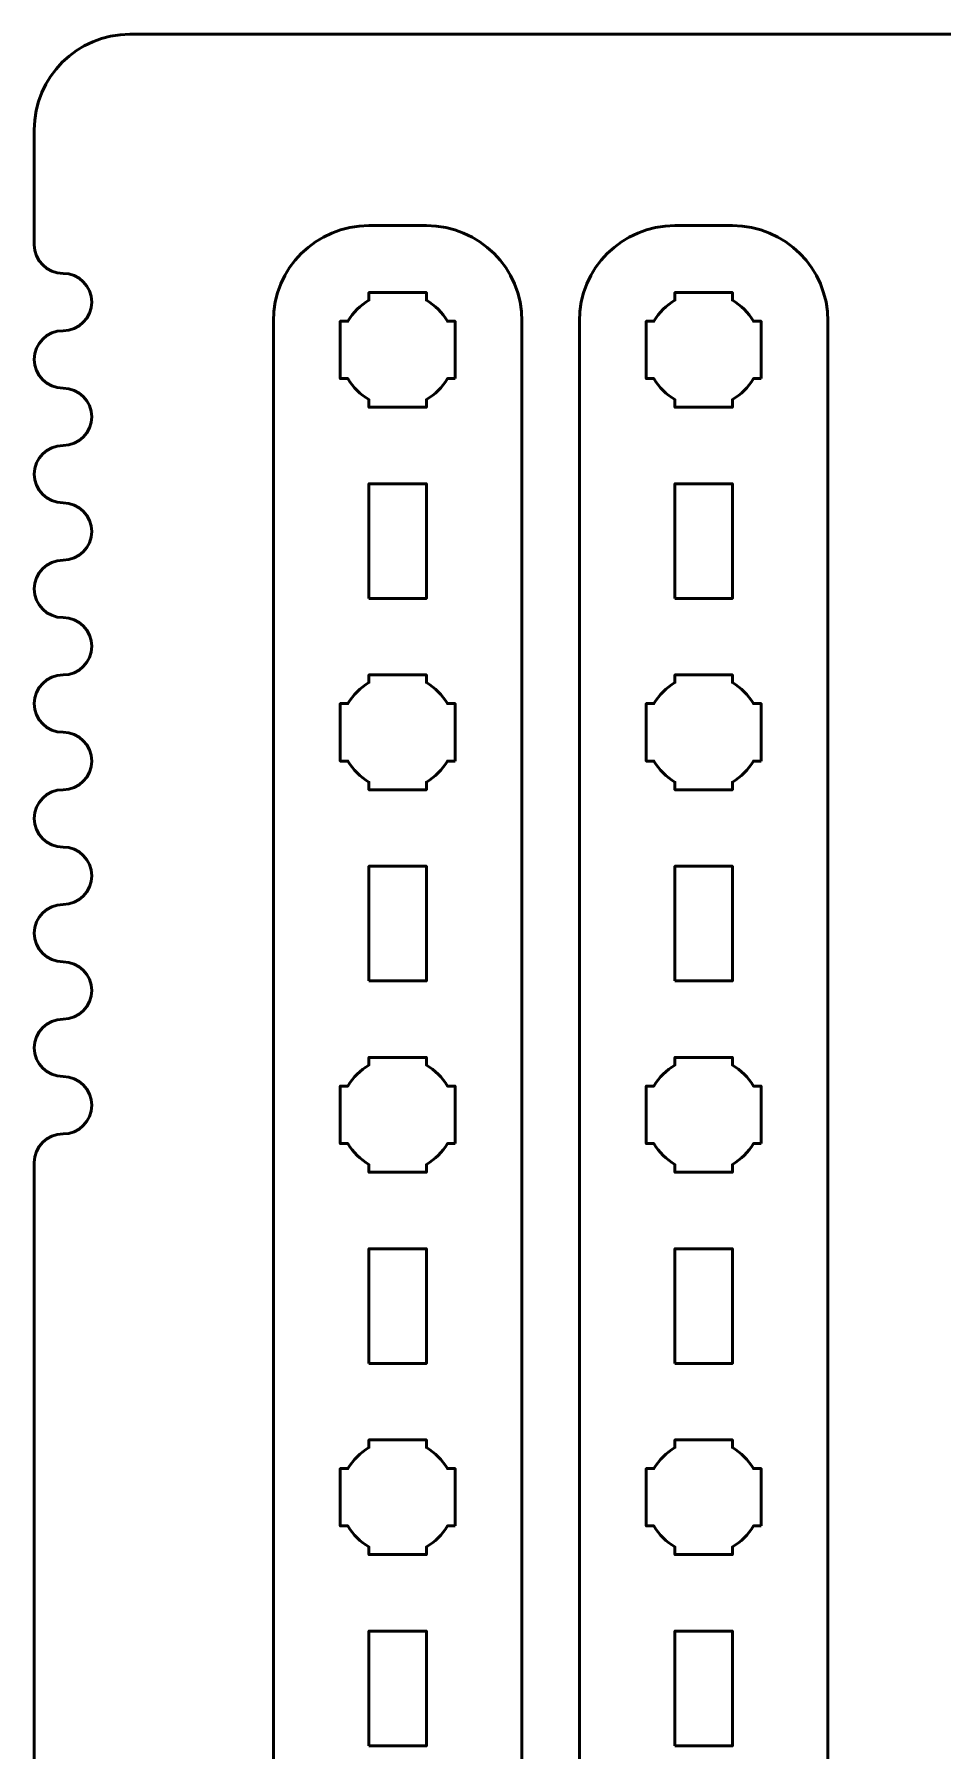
# Model space of a CAD drawing. Header units: centimetres. Extents: x -21 to 0, y -29.7 to 0.
# Drawn here: x -21 to -16.25, y -8.98 to 0 of the extents above; entities that cross this region are included whole.
import ezdxf

# ---------------------------------------------------------------- set-up
doc = ezdxf.new("R2010")
doc.units = ezdxf.units.CM
doc.header["$MEASUREMENT"] = 0
doc.layers.add('Layer 1', color=7, linetype='Continuous')

msp = doc.modelspace()

# ---------------------------------------------------------------- linework, layer by layer
at = {"layer": 'Layer 1', "color": 1, "lineweight": 53}
msp.add_open_spline([(-21.00003, -29.19995), (-21.00003, -29.19995), (-21.00003, -5.89992), (-21.00003, -5.89992), (-21.00003, -5.89992), (-21.00003, -5.81709), (-20.93286, -5.74992), (-20.85003, -5.74992), (-20.85003, -5.74992), (-20.7672, -5.74992), (-20.70003, -5.68275), (-20.70003, -5.59992), (-20.70003, -5.59992), (-20.70003, -5.51709), (-20.7672, -5.44992), (-20.85003, -5.44992), (-20.85003, -5.44992), (-20.93286, -5.44992), (-21.00003, -5.38275), (-21.00003, -5.29992), (-21.00003, -5.29992), (-21.00003, -5.21709), (-20.93286, -5.14992), (-20.85003, -5.14992), (-20.85003, -5.14992), (-20.7672, -5.14992), (-20.70003, -5.08275), (-20.70003, -4.99992), (-20.70003, -4.99992), (-20.70003, -4.91709), (-20.7672, -4.84992), (-20.85003, -4.84992), (-20.85003, -4.84992), (-20.93286, -4.84992), (-21.00003, -4.78275), (-21.00003, -4.69992), (-21.00003, -4.69992), (-21.00003, -4.61709), (-20.93286, -4.54992), (-20.85003, -4.54992), (-20.85003, -4.54992), (-20.7672, -4.54992), (-20.70003, -4.48275), (-20.70003, -4.39992), (-20.70003, -4.39992), (-20.70003, -4.31709), (-20.7672, -4.24992), (-20.85003, -4.24992), (-20.85003, -4.24992), (-20.93286, -4.24992), (-21.00003, -4.18275), (-21.00003, -4.09992), (-21.00003, -4.09992), (-21.00003, -4.01709), (-20.93286, -3.94992), (-20.85003, -3.94992), (-20.85003, -3.94992), (-20.7672, -3.94992), (-20.70003, -3.88275), (-20.70003, -3.79992), (-20.70003, -3.79992), (-20.70003, -3.71709), (-20.7672, -3.64992), (-20.85003, -3.64992), (-20.85003, -3.64992), (-20.93286, -3.64992), (-21.00003, -3.58275), (-21.00003, -3.49992), (-21.00003, -3.49992), (-21.00003, -3.41709), (-20.93286, -3.34992), (-20.85003, -3.34992), (-20.85003, -3.34992), (-20.7672, -3.34992), (-20.70003, -3.28275), (-20.70003, -3.19992), (-20.70003, -3.19992), (-20.70003, -3.11709), (-20.7672, -3.04992), (-20.85003, -3.04992), (-20.85003, -3.04992), (-20.93286, -3.04992), (-21.00003, -2.98275), (-21.00003, -2.89992), (-21.00003, -2.89992), (-21.00003, -2.81709), (-20.93286, -2.74992), (-20.85003, -2.74992), (-20.85003, -2.74992), (-20.7672, -2.74992), (-20.70003, -2.68275), (-20.70003, -2.59992), (-20.70003, -2.59992), (-20.70003, -2.51709), (-20.7672, -2.44992), (-20.85003, -2.44992), (-20.85003, -2.44992), (-20.93286, -2.44992), (-21.00003, -2.38275), (-21.00003, -2.29992), (-21.00003, -2.29992), (-21.00003, -2.21709), (-20.93286, -2.14992), (-20.85003, -2.14992), (-20.85003, -2.14992), (-20.7672, -2.14992), (-20.70003, -2.08275), (-20.70003, -1.99992), (-20.70003, -1.99992), (-20.70003, -1.91709), (-20.7672, -1.84992), (-20.85003, -1.84992), (-20.85003, -1.84992), (-20.93286, -1.84992), (-21.00003, -1.78275), (-21.00003, -1.69992), (-21.00003, -1.69992), (-21.00003, -1.61709), (-20.93286, -1.54992), (-20.85003, -1.54992), (-20.85003, -1.54992), (-20.7672, -1.54992), (-20.70003, -1.48275), (-20.70003, -1.39992), (-20.70003, -1.39992), (-20.70003, -1.31709), (-20.7672, -1.24992), (-20.85003, -1.24992), (-20.85003, -1.24992), (-20.93286, -1.24992), (-21.00003, -1.18275), (-21.00003, -1.09992), (-21.00003, -1.09992), (-21.00003, -1.09992), (-21.00003, -0.49992), (-21.00003, -0.49992), (-21.00003, -0.49992), (-21.00003, -0.22295), (-20.77694, 0.00004), (-20.49994, 0.00004), (-20.49994, 0.00004), (-20.49994, 0.00004), (-0.50008, 0.00004), (-0.50008, 0.00004), (-0.50008, 0.00004), (-0.22294, 0.00004), (0.00002, -0.22295), (0.00002, -0.49992), (0.00002, -0.49992), (0.00002, -0.49992), (0.00002, -29.19995), (0.00002, -29.19995), (0.00002, -29.19995), (0.00002, -29.47695), (-0.22294, -29.70004), (-0.50008, -29.70004), (-0.50008, -29.70004), (-0.50008, -29.70004), (-20.49994, -29.70004), (-20.49994, -29.70004), (-20.49994, -29.70004), (-20.77694, -29.70004), (-21.00003, -29.47695), (-21.00003, -29.19995)], degree=3, knots=[0, 0, 0, 0, 0.0243902, 0.0243902, 0.0243902, 0.0243902, 0.0487805, 0.0487805, 0.0487805, 0.0487805, 0.0731707, 0.0731707, 0.0731707, 0.0731707, 0.097561, 0.097561, 0.097561, 0.097561, 0.1219512, 0.1219512, 0.1219512, 0.1219512, 0.1463415, 0.1463415, 0.1463415, 0.1463415, 0.1707317, 0.1707317, 0.1707317, 0.1707317, 0.195122, 0.195122, 0.195122, 0.195122, 0.2195122, 0.2195122, 0.2195122, 0.2195122, 0.2439024, 0.2439024, 0.2439024, 0.2439024, 0.2682927, 0.2682927, 0.2682927, 0.2682927, 0.2926829, 0.2926829, 0.2926829, 0.2926829, 0.3170732, 0.3170732, 0.3170732, 0.3170732, 0.3414634, 0.3414634, 0.3414634, 0.3414634, 0.3658537, 0.3658537, 0.3658537, 0.3658537, 0.3902439, 0.3902439, 0.3902439, 0.3902439, 0.4146341, 0.4146341, 0.4146341, 0.4146341, 0.4390244, 0.4390244, 0.4390244, 0.4390244, 0.4634146, 0.4634146, 0.4634146, 0.4634146, 0.4878049, 0.4878049, 0.4878049, 0.4878049, 0.5121951, 0.5121951, 0.5121951, 0.5121951, 0.5365854, 0.5365854, 0.5365854, 0.5365854, 0.5609756, 0.5609756, 0.5609756, 0.5609756, 0.5853659, 0.5853659, 0.5853659, 0.5853659, 0.6097561, 0.6097561, 0.6097561, 0.6097561, 0.6341463, 0.6341463, 0.6341463, 0.6341463, 0.6585366, 0.6585366, 0.6585366, 0.6585366, 0.6829268, 0.6829268, 0.6829268, 0.6829268, 0.7073171, 0.7073171, 0.7073171, 0.7073171, 0.7317073, 0.7317073, 0.7317073, 0.7317073, 0.7560976, 0.7560976, 0.7560976, 0.7560976, 0.7804878, 0.7804878, 0.7804878, 0.7804878, 0.804878, 0.804878, 0.804878, 0.804878, 0.8292683, 0.8292683, 0.8292683, 0.8292683, 0.8536585, 0.8536585, 0.8536585, 0.8536585, 0.8780488, 0.8780488, 0.8780488, 0.8780488, 0.902439, 0.902439, 0.902439, 0.902439, 0.9268293, 0.9268293, 0.9268293, 0.9268293, 0.9512195, 0.9512195, 0.9512195, 0.9512195, 0.9756098, 0.9756098, 0.9756098, 0.9756098, 1, 1, 1, 1], dxfattribs=at)
at = {"layer": 'Layer 1', "color": 3, "lineweight": 53}
for points in [[(-19.75004, -15.79997), (-19.75004, -15.79997), (-19.75004, -1.50009), (-19.75004, -1.50009), (-19.75004, -1.50009), (-19.75004, -1.22295), (-19.52695, -0.99999), (-19.24995, -0.99999), (-19.24995, -0.99999), (-19.24995, -0.99999), (-18.94994, -0.99999), (-18.94994, -0.99999), (-18.94994, -0.99999), (-18.67298, -0.99999), (-18.45002, -1.22295), (-18.45002, -1.50009), (-18.45002, -1.50009), (-18.45002, -1.50009), (-18.45002, -15.79997), (-18.45002, -15.79997), (-18.45002, -15.79997), (-18.45002, -16.07697), (-18.67298, -16.30007), (-18.94994, -16.30007), (-18.94994, -16.30007), (-18.94994, -16.30007), (-19.24995, -16.30007), (-19.24995, -16.30007), (-19.24995, -16.30007), (-19.52695, -16.30007), (-19.75004, -16.07697), (-19.75004, -15.79997)], [(-18.15004, -15.79997), (-18.15004, -15.79997), (-18.15004, -1.50009), (-18.15004, -1.50009), (-18.15004, -1.50009), (-18.15004, -1.22295), (-17.92695, -0.99999), (-17.64995, -0.99999), (-17.64995, -0.99999), (-17.64995, -0.99999), (-17.34994, -0.99999), (-17.34994, -0.99999), (-17.34994, -0.99999), (-17.07298, -0.99999), (-16.85002, -1.22295), (-16.85002, -1.50009), (-16.85002, -1.50009), (-16.85002, -1.50009), (-16.85002, -15.79997), (-16.85002, -15.79997), (-16.85002, -15.79997), (-16.85002, -16.07697), (-17.07298, -16.30007), (-17.34994, -16.30007), (-17.34994, -16.30007), (-17.34994, -16.30007), (-17.64995, -16.30007), (-17.64995, -16.30007), (-17.64995, -16.30007), (-17.92695, -16.30007), (-18.15004, -16.07697), (-18.15004, -15.79997)]]:
    msp.add_open_spline(points, degree=3, knots=[0, 0, 0, 0, 0.125, 0.125, 0.125, 0.125, 0.25, 0.25, 0.25, 0.25, 0.375, 0.375, 0.375, 0.375, 0.5, 0.5, 0.5, 0.5, 0.625, 0.625, 0.625, 0.625, 0.75, 0.75, 0.75, 0.75, 0.875, 0.875, 0.875, 0.875, 1, 1, 1, 1], dxfattribs=at)
at = {"layer": 'Layer 1', "lineweight": 53}
for points, knots in [([(-18.80001, -1.80009), (-18.80001, -1.80009), (-18.84012, -1.80009), (-18.84012, -1.80009), (-18.84012, -1.80009), (-18.86644, -1.84556), (-18.90447, -1.88359), (-18.94994, -1.90991), (-18.94994, -1.90991), (-18.94994, -1.90991), (-18.94994, -1.95002), (-18.94994, -1.95002), (-18.94994, -1.95002), (-18.94994, -1.95002), (-19.10002, -1.95002), (-19.10002, -1.95002), (-19.10002, -1.95002), (-19.10002, -1.95002), (-19.24995, -1.95002), (-19.24995, -1.95002), (-19.24995, -1.95002), (-19.24995, -1.95002), (-19.24995, -1.90991), (-19.24995, -1.90991), (-19.24995, -1.90991), (-19.29556, -1.88359), (-19.33348, -1.84556), (-19.3598, -1.80009), (-19.3598, -1.80009), (-19.3598, -1.80009), (-19.40002, -1.80009), (-19.40002, -1.80009), (-19.40002, -1.80009), (-19.40002, -1.80009), (-19.40002, -1.65002), (-19.40002, -1.65002), (-19.40002, -1.65002), (-19.40002, -1.65002), (-19.40002, -1.50009), (-19.40002, -1.50009), (-19.40002, -1.50009), (-19.40002, -1.50009), (-19.3598, -1.50009), (-19.3598, -1.50009), (-19.3598, -1.50009), (-19.33348, -1.45447), (-19.29556, -1.41659), (-19.24995, -1.39023), (-19.24995, -1.39023), (-19.24995, -1.39023), (-19.24995, -1.35002), (-19.24995, -1.35002), (-19.24995, -1.35002), (-19.24995, -1.35002), (-19.10002, -1.35002), (-19.10002, -1.35002), (-19.10002, -1.35002), (-19.10002, -1.35002), (-18.94994, -1.35002), (-18.94994, -1.35002), (-18.94994, -1.35002), (-18.94994, -1.35002), (-18.94994, -1.39023), (-18.94994, -1.39023), (-18.94994, -1.39023), (-18.90447, -1.41659), (-18.86644, -1.45447), (-18.84012, -1.50009), (-18.84012, -1.50009), (-18.84012, -1.50009), (-18.80001, -1.50009), (-18.80001, -1.50009), (-18.80001, -1.50009), (-18.80001, -1.50009), (-18.80001, -1.65002), (-18.80001, -1.65002), (-18.80001, -1.65002), (-18.80001, -1.65002), (-18.80001, -1.80009), (-18.80001, -1.80009)], [0, 0, 0, 0, 0.05, 0.05, 0.05, 0.05, 0.1, 0.1, 0.1, 0.1, 0.15, 0.15, 0.15, 0.15, 0.2, 0.2, 0.2, 0.2, 0.25, 0.25, 0.25, 0.25, 0.3, 0.3, 0.3, 0.3, 0.35, 0.35, 0.35, 0.35, 0.4, 0.4, 0.4, 0.4, 0.45, 0.45, 0.45, 0.45, 0.5, 0.5, 0.5, 0.5, 0.55, 0.55, 0.55, 0.55, 0.6, 0.6, 0.6, 0.6, 0.65, 0.65, 0.65, 0.65, 0.7, 0.7, 0.7, 0.7, 0.75, 0.75, 0.75, 0.75, 0.8, 0.8, 0.8, 0.8, 0.85, 0.85, 0.85, 0.85, 0.9, 0.9, 0.9, 0.9, 0.95, 0.95, 0.95, 0.95, 1, 1, 1, 1]), ([(-17.20001, -1.80009), (-17.20001, -1.80009), (-17.24012, -1.80009), (-17.24012, -1.80009), (-17.24012, -1.80009), (-17.26644, -1.84556), (-17.30447, -1.88359), (-17.34994, -1.90991), (-17.34994, -1.90991), (-17.34994, -1.90991), (-17.34994, -1.95002), (-17.34994, -1.95002), (-17.34994, -1.95002), (-17.34994, -1.95002), (-17.50002, -1.95002), (-17.50002, -1.95002), (-17.50002, -1.95002), (-17.50002, -1.95002), (-17.64995, -1.95002), (-17.64995, -1.95002), (-17.64995, -1.95002), (-17.64995, -1.95002), (-17.64995, -1.90991), (-17.64995, -1.90991), (-17.64995, -1.90991), (-17.69556, -1.88359), (-17.73348, -1.84556), (-17.7598, -1.80009), (-17.7598, -1.80009), (-17.7598, -1.80009), (-17.80002, -1.80009), (-17.80002, -1.80009), (-17.80002, -1.80009), (-17.80002, -1.80009), (-17.80002, -1.65002), (-17.80002, -1.65002), (-17.80002, -1.65002), (-17.80002, -1.65002), (-17.80002, -1.50009), (-17.80002, -1.50009), (-17.80002, -1.50009), (-17.80002, -1.50009), (-17.7598, -1.50009), (-17.7598, -1.50009), (-17.7598, -1.50009), (-17.73348, -1.45447), (-17.69556, -1.41659), (-17.64995, -1.39023), (-17.64995, -1.39023), (-17.64995, -1.39023), (-17.64995, -1.35002), (-17.64995, -1.35002), (-17.64995, -1.35002), (-17.64995, -1.35002), (-17.50002, -1.35002), (-17.50002, -1.35002), (-17.50002, -1.35002), (-17.50002, -1.35002), (-17.34994, -1.35002), (-17.34994, -1.35002), (-17.34994, -1.35002), (-17.34994, -1.35002), (-17.34994, -1.39023), (-17.34994, -1.39023), (-17.34994, -1.39023), (-17.30447, -1.41659), (-17.26644, -1.45447), (-17.24012, -1.50009), (-17.24012, -1.50009), (-17.24012, -1.50009), (-17.20001, -1.50009), (-17.20001, -1.50009), (-17.20001, -1.50009), (-17.20001, -1.50009), (-17.20001, -1.65002), (-17.20001, -1.65002), (-17.20001, -1.65002), (-17.20001, -1.65002), (-17.20001, -1.80009), (-17.20001, -1.80009)], [0, 0, 0, 0, 0.05, 0.05, 0.05, 0.05, 0.1, 0.1, 0.1, 0.1, 0.15, 0.15, 0.15, 0.15, 0.2, 0.2, 0.2, 0.2, 0.25, 0.25, 0.25, 0.25, 0.3, 0.3, 0.3, 0.3, 0.35, 0.35, 0.35, 0.35, 0.4, 0.4, 0.4, 0.4, 0.45, 0.45, 0.45, 0.45, 0.5, 0.5, 0.5, 0.5, 0.55, 0.55, 0.55, 0.55, 0.6, 0.6, 0.6, 0.6, 0.65, 0.65, 0.65, 0.65, 0.7, 0.7, 0.7, 0.7, 0.75, 0.75, 0.75, 0.75, 0.8, 0.8, 0.8, 0.8, 0.85, 0.85, 0.85, 0.85, 0.9, 0.9, 0.9, 0.9, 0.95, 0.95, 0.95, 0.95, 1, 1, 1, 1]), ([(-19.24995, -2.95004), (-19.24995, -2.95004), (-19.24995, -2.35004), (-19.24995, -2.35004), (-19.24995, -2.35004), (-19.24995, -2.35004), (-18.94994, -2.35004), (-18.94994, -2.35004), (-18.94994, -2.35004), (-18.94994, -2.35004), (-18.94994, -2.95004), (-18.94994, -2.95004), (-18.94994, -2.95004), (-18.94994, -2.95004), (-19.24995, -2.95004), (-19.24995, -2.95004)], [0, 0, 0, 0, 0.25, 0.25, 0.25, 0.25, 0.5, 0.5, 0.5, 0.5, 0.75, 0.75, 0.75, 0.75, 1, 1, 1, 1]), ([(-17.64995, -2.95004), (-17.64995, -2.95004), (-17.64995, -2.35004), (-17.64995, -2.35004), (-17.64995, -2.35004), (-17.64995, -2.35004), (-17.34994, -2.35004), (-17.34994, -2.35004), (-17.34994, -2.35004), (-17.34994, -2.35004), (-17.34994, -2.95004), (-17.34994, -2.95004), (-17.34994, -2.95004), (-17.34994, -2.95004), (-17.64995, -2.95004), (-17.64995, -2.95004)], [0, 0, 0, 0, 0.25, 0.25, 0.25, 0.25, 0.5, 0.5, 0.5, 0.5, 0.75, 0.75, 0.75, 0.75, 1, 1, 1, 1]), ([(-18.80001, -3.80002), (-18.80001, -3.80002), (-18.84012, -3.80002), (-18.84012, -3.80002), (-18.84012, -3.80002), (-18.86644, -3.84564), (-18.90447, -3.88353), (-18.94994, -3.90984), (-18.94994, -3.90984), (-18.94994, -3.90984), (-18.94994, -3.95009), (-18.94994, -3.95009), (-18.94994, -3.95009), (-18.94994, -3.95009), (-19.10002, -3.95009), (-19.10002, -3.95009), (-19.10002, -3.95009), (-19.10002, -3.95009), (-19.24995, -3.95009), (-19.24995, -3.95009), (-19.24995, -3.95009), (-19.24995, -3.95009), (-19.24995, -3.90984), (-19.24995, -3.90984), (-19.24995, -3.90984), (-19.29556, -3.88353), (-19.33348, -3.84564), (-19.3598, -3.80002), (-19.3598, -3.80002), (-19.3598, -3.80002), (-19.40002, -3.80002), (-19.40002, -3.80002), (-19.40002, -3.80002), (-19.40002, -3.80002), (-19.40002, -3.65009), (-19.40002, -3.65009), (-19.40002, -3.65009), (-19.40002, -3.65009), (-19.40002, -3.50002), (-19.40002, -3.50002), (-19.40002, -3.50002), (-19.40002, -3.50002), (-19.3598, -3.50002), (-19.3598, -3.50002), (-19.3598, -3.50002), (-19.33348, -3.45455), (-19.29556, -3.41652), (-19.24995, -3.3902), (-19.24995, -3.3902), (-19.24995, -3.3902), (-19.24995, -3.35009), (-19.24995, -3.35009), (-19.24995, -3.35009), (-19.24995, -3.35009), (-19.10002, -3.35009), (-19.10002, -3.35009), (-19.10002, -3.35009), (-19.10002, -3.35009), (-18.94994, -3.35009), (-18.94994, -3.35009), (-18.94994, -3.35009), (-18.94994, -3.35009), (-18.94994, -3.3902), (-18.94994, -3.3902), (-18.94994, -3.3902), (-18.90447, -3.41652), (-18.86644, -3.45455), (-18.84012, -3.50002), (-18.84012, -3.50002), (-18.84012, -3.50002), (-18.80001, -3.50002), (-18.80001, -3.50002), (-18.80001, -3.50002), (-18.80001, -3.50002), (-18.80001, -3.65009), (-18.80001, -3.65009), (-18.80001, -3.65009), (-18.80001, -3.65009), (-18.80001, -3.80002), (-18.80001, -3.80002)], [0, 0, 0, 0, 0.05, 0.05, 0.05, 0.05, 0.1, 0.1, 0.1, 0.1, 0.15, 0.15, 0.15, 0.15, 0.2, 0.2, 0.2, 0.2, 0.25, 0.25, 0.25, 0.25, 0.3, 0.3, 0.3, 0.3, 0.35, 0.35, 0.35, 0.35, 0.4, 0.4, 0.4, 0.4, 0.45, 0.45, 0.45, 0.45, 0.5, 0.5, 0.5, 0.5, 0.55, 0.55, 0.55, 0.55, 0.6, 0.6, 0.6, 0.6, 0.65, 0.65, 0.65, 0.65, 0.7, 0.7, 0.7, 0.7, 0.75, 0.75, 0.75, 0.75, 0.8, 0.8, 0.8, 0.8, 0.85, 0.85, 0.85, 0.85, 0.9, 0.9, 0.9, 0.9, 0.95, 0.95, 0.95, 0.95, 1, 1, 1, 1]), ([(-17.20001, -3.80002), (-17.20001, -3.80002), (-17.24012, -3.80002), (-17.24012, -3.80002), (-17.24012, -3.80002), (-17.26644, -3.84564), (-17.30447, -3.88353), (-17.34994, -3.90984), (-17.34994, -3.90984), (-17.34994, -3.90984), (-17.34994, -3.95009), (-17.34994, -3.95009), (-17.34994, -3.95009), (-17.34994, -3.95009), (-17.50002, -3.95009), (-17.50002, -3.95009), (-17.50002, -3.95009), (-17.50002, -3.95009), (-17.64995, -3.95009), (-17.64995, -3.95009), (-17.64995, -3.95009), (-17.64995, -3.95009), (-17.64995, -3.90984), (-17.64995, -3.90984), (-17.64995, -3.90984), (-17.69556, -3.88353), (-17.73348, -3.84564), (-17.7598, -3.80002), (-17.7598, -3.80002), (-17.7598, -3.80002), (-17.80002, -3.80002), (-17.80002, -3.80002), (-17.80002, -3.80002), (-17.80002, -3.80002), (-17.80002, -3.65009), (-17.80002, -3.65009), (-17.80002, -3.65009), (-17.80002, -3.65009), (-17.80002, -3.50002), (-17.80002, -3.50002), (-17.80002, -3.50002), (-17.80002, -3.50002), (-17.7598, -3.50002), (-17.7598, -3.50002), (-17.7598, -3.50002), (-17.73348, -3.45455), (-17.69556, -3.41652), (-17.64995, -3.3902), (-17.64995, -3.3902), (-17.64995, -3.3902), (-17.64995, -3.35009), (-17.64995, -3.35009), (-17.64995, -3.35009), (-17.64995, -3.35009), (-17.50002, -3.35009), (-17.50002, -3.35009), (-17.50002, -3.35009), (-17.50002, -3.35009), (-17.34994, -3.35009), (-17.34994, -3.35009), (-17.34994, -3.35009), (-17.34994, -3.35009), (-17.34994, -3.3902), (-17.34994, -3.3902), (-17.34994, -3.3902), (-17.30447, -3.41652), (-17.26644, -3.45455), (-17.24012, -3.50002), (-17.24012, -3.50002), (-17.24012, -3.50002), (-17.20001, -3.50002), (-17.20001, -3.50002), (-17.20001, -3.50002), (-17.20001, -3.50002), (-17.20001, -3.65009), (-17.20001, -3.65009), (-17.20001, -3.65009), (-17.20001, -3.65009), (-17.20001, -3.80002), (-17.20001, -3.80002)], [0, 0, 0, 0, 0.05, 0.05, 0.05, 0.05, 0.1, 0.1, 0.1, 0.1, 0.15, 0.15, 0.15, 0.15, 0.2, 0.2, 0.2, 0.2, 0.25, 0.25, 0.25, 0.25, 0.3, 0.3, 0.3, 0.3, 0.35, 0.35, 0.35, 0.35, 0.4, 0.4, 0.4, 0.4, 0.45, 0.45, 0.45, 0.45, 0.5, 0.5, 0.5, 0.5, 0.55, 0.55, 0.55, 0.55, 0.6, 0.6, 0.6, 0.6, 0.65, 0.65, 0.65, 0.65, 0.7, 0.7, 0.7, 0.7, 0.75, 0.75, 0.75, 0.75, 0.8, 0.8, 0.8, 0.8, 0.85, 0.85, 0.85, 0.85, 0.9, 0.9, 0.9, 0.9, 0.95, 0.95, 0.95, 0.95, 1, 1, 1, 1]), ([(-19.24995, -4.95001), (-19.24995, -4.95001), (-19.24995, -4.35), (-19.24995, -4.35), (-19.24995, -4.35), (-19.24995, -4.35), (-18.94994, -4.35), (-18.94994, -4.35), (-18.94994, -4.35), (-18.94994, -4.35), (-18.94994, -4.95001), (-18.94994, -4.95001), (-18.94994, -4.95001), (-18.94994, -4.95001), (-19.24995, -4.95001), (-19.24995, -4.95001)], [0, 0, 0, 0, 0.25, 0.25, 0.25, 0.25, 0.5, 0.5, 0.5, 0.5, 0.75, 0.75, 0.75, 0.75, 1, 1, 1, 1]), ([(-17.64995, -4.95001), (-17.64995, -4.95001), (-17.64995, -4.35), (-17.64995, -4.35), (-17.64995, -4.35), (-17.64995, -4.35), (-17.34994, -4.35), (-17.34994, -4.35), (-17.34994, -4.35), (-17.34994, -4.35), (-17.34994, -4.95001), (-17.34994, -4.95001), (-17.34994, -4.95001), (-17.34994, -4.95001), (-17.64995, -4.95001), (-17.64995, -4.95001)], [0, 0, 0, 0, 0.25, 0.25, 0.25, 0.25, 0.5, 0.5, 0.5, 0.5, 0.75, 0.75, 0.75, 0.75, 1, 1, 1, 1]), ([(-18.80001, -5.8001), (-18.80001, -5.8001), (-18.84012, -5.8001), (-18.84012, -5.8001), (-18.84012, -5.8001), (-18.86644, -5.84557), (-18.90447, -5.88349), (-18.94994, -5.90995), (-18.94994, -5.90995), (-18.94994, -5.90995), (-18.94994, -5.95003), (-18.94994, -5.95003), (-18.94994, -5.95003), (-18.94994, -5.95003), (-19.10002, -5.95003), (-19.10002, -5.95003), (-19.10002, -5.95003), (-19.10002, -5.95003), (-19.24995, -5.95003), (-19.24995, -5.95003), (-19.24995, -5.95003), (-19.24995, -5.95003), (-19.24995, -5.90995), (-19.24995, -5.90995), (-19.24995, -5.90995), (-19.29556, -5.88349), (-19.33348, -5.84557), (-19.3598, -5.8001), (-19.3598, -5.8001), (-19.3598, -5.8001), (-19.40002, -5.8001), (-19.40002, -5.8001), (-19.40002, -5.8001), (-19.40002, -5.8001), (-19.40002, -5.65002), (-19.40002, -5.65002), (-19.40002, -5.65002), (-19.40002, -5.65002), (-19.40002, -5.50009), (-19.40002, -5.50009), (-19.40002, -5.50009), (-19.40002, -5.50009), (-19.3598, -5.50009), (-19.3598, -5.50009), (-19.3598, -5.50009), (-19.33348, -5.45452), (-19.29556, -5.41659), (-19.24995, -5.39013), (-19.24995, -5.39013), (-19.24995, -5.39013), (-19.24995, -5.35006), (-19.24995, -5.35006), (-19.24995, -5.35006), (-19.24995, -5.35006), (-19.10002, -5.35006), (-19.10002, -5.35006), (-19.10002, -5.35006), (-19.10002, -5.35006), (-18.94994, -5.35006), (-18.94994, -5.35006), (-18.94994, -5.35006), (-18.94994, -5.35006), (-18.94994, -5.39013), (-18.94994, -5.39013), (-18.94994, -5.39013), (-18.90447, -5.41659), (-18.86644, -5.45452), (-18.84012, -5.50009), (-18.84012, -5.50009), (-18.84012, -5.50009), (-18.80001, -5.50009), (-18.80001, -5.50009), (-18.80001, -5.50009), (-18.80001, -5.50009), (-18.80001, -5.65002), (-18.80001, -5.65002), (-18.80001, -5.65002), (-18.80001, -5.65002), (-18.80001, -5.8001), (-18.80001, -5.8001)], [0, 0, 0, 0, 0.05, 0.05, 0.05, 0.05, 0.1, 0.1, 0.1, 0.1, 0.15, 0.15, 0.15, 0.15, 0.2, 0.2, 0.2, 0.2, 0.25, 0.25, 0.25, 0.25, 0.3, 0.3, 0.3, 0.3, 0.35, 0.35, 0.35, 0.35, 0.4, 0.4, 0.4, 0.4, 0.45, 0.45, 0.45, 0.45, 0.5, 0.5, 0.5, 0.5, 0.55, 0.55, 0.55, 0.55, 0.6, 0.6, 0.6, 0.6, 0.65, 0.65, 0.65, 0.65, 0.7, 0.7, 0.7, 0.7, 0.75, 0.75, 0.75, 0.75, 0.8, 0.8, 0.8, 0.8, 0.85, 0.85, 0.85, 0.85, 0.9, 0.9, 0.9, 0.9, 0.95, 0.95, 0.95, 0.95, 1, 1, 1, 1]), ([(-17.20001, -5.8001), (-17.20001, -5.8001), (-17.24012, -5.8001), (-17.24012, -5.8001), (-17.24012, -5.8001), (-17.26644, -5.84557), (-17.30447, -5.88349), (-17.34994, -5.90995), (-17.34994, -5.90995), (-17.34994, -5.90995), (-17.34994, -5.95003), (-17.34994, -5.95003), (-17.34994, -5.95003), (-17.34994, -5.95003), (-17.50002, -5.95003), (-17.50002, -5.95003), (-17.50002, -5.95003), (-17.50002, -5.95003), (-17.64995, -5.95003), (-17.64995, -5.95003), (-17.64995, -5.95003), (-17.64995, -5.95003), (-17.64995, -5.90995), (-17.64995, -5.90995), (-17.64995, -5.90995), (-17.69556, -5.88349), (-17.73348, -5.84557), (-17.7598, -5.8001), (-17.7598, -5.8001), (-17.7598, -5.8001), (-17.80002, -5.8001), (-17.80002, -5.8001), (-17.80002, -5.8001), (-17.80002, -5.8001), (-17.80002, -5.65002), (-17.80002, -5.65002), (-17.80002, -5.65002), (-17.80002, -5.65002), (-17.80002, -5.50009), (-17.80002, -5.50009), (-17.80002, -5.50009), (-17.80002, -5.50009), (-17.7598, -5.50009), (-17.7598, -5.50009), (-17.7598, -5.50009), (-17.73348, -5.45452), (-17.69556, -5.41659), (-17.64995, -5.39013), (-17.64995, -5.39013), (-17.64995, -5.39013), (-17.64995, -5.35006), (-17.64995, -5.35006), (-17.64995, -5.35006), (-17.64995, -5.35006), (-17.50002, -5.35006), (-17.50002, -5.35006), (-17.50002, -5.35006), (-17.50002, -5.35006), (-17.34994, -5.35006), (-17.34994, -5.35006), (-17.34994, -5.35006), (-17.34994, -5.35006), (-17.34994, -5.39013), (-17.34994, -5.39013), (-17.34994, -5.39013), (-17.30447, -5.41659), (-17.26644, -5.45452), (-17.24012, -5.50009), (-17.24012, -5.50009), (-17.24012, -5.50009), (-17.20001, -5.50009), (-17.20001, -5.50009), (-17.20001, -5.50009), (-17.20001, -5.50009), (-17.20001, -5.65002), (-17.20001, -5.65002), (-17.20001, -5.65002), (-17.20001, -5.65002), (-17.20001, -5.8001), (-17.20001, -5.8001)], [0, 0, 0, 0, 0.05, 0.05, 0.05, 0.05, 0.1, 0.1, 0.1, 0.1, 0.15, 0.15, 0.15, 0.15, 0.2, 0.2, 0.2, 0.2, 0.25, 0.25, 0.25, 0.25, 0.3, 0.3, 0.3, 0.3, 0.35, 0.35, 0.35, 0.35, 0.4, 0.4, 0.4, 0.4, 0.45, 0.45, 0.45, 0.45, 0.5, 0.5, 0.5, 0.5, 0.55, 0.55, 0.55, 0.55, 0.6, 0.6, 0.6, 0.6, 0.65, 0.65, 0.65, 0.65, 0.7, 0.7, 0.7, 0.7, 0.75, 0.75, 0.75, 0.75, 0.8, 0.8, 0.8, 0.8, 0.85, 0.85, 0.85, 0.85, 0.9, 0.9, 0.9, 0.9, 0.95, 0.95, 0.95, 0.95, 1, 1, 1, 1]), ([(-19.24995, -6.95008), (-19.24995, -6.95008), (-19.24995, -6.35008), (-19.24995, -6.35008), (-19.24995, -6.35008), (-19.24995, -6.35008), (-18.94994, -6.35008), (-18.94994, -6.35008), (-18.94994, -6.35008), (-18.94994, -6.35008), (-18.94994, -6.95008), (-18.94994, -6.95008), (-18.94994, -6.95008), (-18.94994, -6.95008), (-19.24995, -6.95008), (-19.24995, -6.95008)], [0, 0, 0, 0, 0.25, 0.25, 0.25, 0.25, 0.5, 0.5, 0.5, 0.5, 0.75, 0.75, 0.75, 0.75, 1, 1, 1, 1]), ([(-17.64995, -6.95008), (-17.64995, -6.95008), (-17.64995, -6.35008), (-17.64995, -6.35008), (-17.64995, -6.35008), (-17.64995, -6.35008), (-17.34994, -6.35008), (-17.34994, -6.35008), (-17.34994, -6.35008), (-17.34994, -6.35008), (-17.34994, -6.95008), (-17.34994, -6.95008), (-17.34994, -6.95008), (-17.34994, -6.95008), (-17.64995, -6.95008), (-17.64995, -6.95008)], [0, 0, 0, 0, 0.25, 0.25, 0.25, 0.25, 0.5, 0.5, 0.5, 0.5, 0.75, 0.75, 0.75, 0.75, 1, 1, 1, 1]), ([(-18.80001, -7.80006), (-18.80001, -7.80006), (-18.84012, -7.80006), (-18.84012, -7.80006), (-18.84012, -7.80006), (-18.86644, -7.84554), (-18.90447, -7.88357), (-18.94994, -7.90988), (-18.94994, -7.90988), (-18.94994, -7.90988), (-18.94994, -7.94999), (-18.94994, -7.94999), (-18.94994, -7.94999), (-18.94994, -7.94999), (-19.10002, -7.94999), (-19.10002, -7.94999), (-19.10002, -7.94999), (-19.10002, -7.94999), (-19.24995, -7.94999), (-19.24995, -7.94999), (-19.24995, -7.94999), (-19.24995, -7.94999), (-19.24995, -7.90988), (-19.24995, -7.90988), (-19.24995, -7.90988), (-19.29556, -7.88357), (-19.33348, -7.84554), (-19.3598, -7.80006), (-19.3598, -7.80006), (-19.3598, -7.80006), (-19.40002, -7.80006), (-19.40002, -7.80006), (-19.40002, -7.80006), (-19.40002, -7.80006), (-19.40002, -7.64999), (-19.40002, -7.64999), (-19.40002, -7.64999), (-19.40002, -7.64999), (-19.40002, -7.50006), (-19.40002, -7.50006), (-19.40002, -7.50006), (-19.40002, -7.50006), (-19.3598, -7.50006), (-19.3598, -7.50006), (-19.3598, -7.50006), (-19.33348, -7.45445), (-19.29556, -7.41656), (-19.24995, -7.39024), (-19.24995, -7.39024), (-19.24995, -7.39024), (-19.24995, -7.34999), (-19.24995, -7.34999), (-19.24995, -7.34999), (-19.24995, -7.34999), (-19.10002, -7.34999), (-19.10002, -7.34999), (-19.10002, -7.34999), (-19.10002, -7.34999), (-18.94994, -7.34999), (-18.94994, -7.34999), (-18.94994, -7.34999), (-18.94994, -7.34999), (-18.94994, -7.39024), (-18.94994, -7.39024), (-18.94994, -7.39024), (-18.90447, -7.41656), (-18.86644, -7.45445), (-18.84012, -7.50006), (-18.84012, -7.50006), (-18.84012, -7.50006), (-18.80001, -7.50006), (-18.80001, -7.50006), (-18.80001, -7.50006), (-18.80001, -7.50006), (-18.80001, -7.64999), (-18.80001, -7.64999), (-18.80001, -7.64999), (-18.80001, -7.64999), (-18.80001, -7.80006), (-18.80001, -7.80006)], [0, 0, 0, 0, 0.05, 0.05, 0.05, 0.05, 0.1, 0.1, 0.1, 0.1, 0.15, 0.15, 0.15, 0.15, 0.2, 0.2, 0.2, 0.2, 0.25, 0.25, 0.25, 0.25, 0.3, 0.3, 0.3, 0.3, 0.35, 0.35, 0.35, 0.35, 0.4, 0.4, 0.4, 0.4, 0.45, 0.45, 0.45, 0.45, 0.5, 0.5, 0.5, 0.5, 0.55, 0.55, 0.55, 0.55, 0.6, 0.6, 0.6, 0.6, 0.65, 0.65, 0.65, 0.65, 0.7, 0.7, 0.7, 0.7, 0.75, 0.75, 0.75, 0.75, 0.8, 0.8, 0.8, 0.8, 0.85, 0.85, 0.85, 0.85, 0.9, 0.9, 0.9, 0.9, 0.95, 0.95, 0.95, 0.95, 1, 1, 1, 1]), ([(-17.20001, -7.80006), (-17.20001, -7.80006), (-17.24012, -7.80006), (-17.24012, -7.80006), (-17.24012, -7.80006), (-17.26644, -7.84554), (-17.30447, -7.88357), (-17.34994, -7.90988), (-17.34994, -7.90988), (-17.34994, -7.90988), (-17.34994, -7.94999), (-17.34994, -7.94999), (-17.34994, -7.94999), (-17.34994, -7.94999), (-17.50002, -7.94999), (-17.50002, -7.94999), (-17.50002, -7.94999), (-17.50002, -7.94999), (-17.64995, -7.94999), (-17.64995, -7.94999), (-17.64995, -7.94999), (-17.64995, -7.94999), (-17.64995, -7.90988), (-17.64995, -7.90988), (-17.64995, -7.90988), (-17.69556, -7.88357), (-17.73348, -7.84554), (-17.7598, -7.80006), (-17.7598, -7.80006), (-17.7598, -7.80006), (-17.80002, -7.80006), (-17.80002, -7.80006), (-17.80002, -7.80006), (-17.80002, -7.80006), (-17.80002, -7.64999), (-17.80002, -7.64999), (-17.80002, -7.64999), (-17.80002, -7.64999), (-17.80002, -7.50006), (-17.80002, -7.50006), (-17.80002, -7.50006), (-17.80002, -7.50006), (-17.7598, -7.50006), (-17.7598, -7.50006), (-17.7598, -7.50006), (-17.73348, -7.45445), (-17.69556, -7.41656), (-17.64995, -7.39024), (-17.64995, -7.39024), (-17.64995, -7.39024), (-17.64995, -7.34999), (-17.64995, -7.34999), (-17.64995, -7.34999), (-17.64995, -7.34999), (-17.50002, -7.34999), (-17.50002, -7.34999), (-17.50002, -7.34999), (-17.50002, -7.34999), (-17.34994, -7.34999), (-17.34994, -7.34999), (-17.34994, -7.34999), (-17.34994, -7.34999), (-17.34994, -7.39024), (-17.34994, -7.39024), (-17.34994, -7.39024), (-17.30447, -7.41656), (-17.26644, -7.45445), (-17.24012, -7.50006), (-17.24012, -7.50006), (-17.24012, -7.50006), (-17.20001, -7.50006), (-17.20001, -7.50006), (-17.20001, -7.50006), (-17.20001, -7.50006), (-17.20001, -7.64999), (-17.20001, -7.64999), (-17.20001, -7.64999), (-17.20001, -7.64999), (-17.20001, -7.80006), (-17.20001, -7.80006)], [0, 0, 0, 0, 0.05, 0.05, 0.05, 0.05, 0.1, 0.1, 0.1, 0.1, 0.15, 0.15, 0.15, 0.15, 0.2, 0.2, 0.2, 0.2, 0.25, 0.25, 0.25, 0.25, 0.3, 0.3, 0.3, 0.3, 0.35, 0.35, 0.35, 0.35, 0.4, 0.4, 0.4, 0.4, 0.45, 0.45, 0.45, 0.45, 0.5, 0.5, 0.5, 0.5, 0.55, 0.55, 0.55, 0.55, 0.6, 0.6, 0.6, 0.6, 0.65, 0.65, 0.65, 0.65, 0.7, 0.7, 0.7, 0.7, 0.75, 0.75, 0.75, 0.75, 0.8, 0.8, 0.8, 0.8, 0.85, 0.85, 0.85, 0.85, 0.9, 0.9, 0.9, 0.9, 0.95, 0.95, 0.95, 0.95, 1, 1, 1, 1]), ([(-19.24995, -8.95001), (-19.24995, -8.95001), (-19.24995, -8.35001), (-19.24995, -8.35001), (-19.24995, -8.35001), (-19.24995, -8.35001), (-18.94994, -8.35001), (-18.94994, -8.35001), (-18.94994, -8.35001), (-18.94994, -8.35001), (-18.94994, -8.95001), (-18.94994, -8.95001), (-18.94994, -8.95001), (-18.94994, -8.95001), (-19.24995, -8.95001), (-19.24995, -8.95001)], [0, 0, 0, 0, 0.25, 0.25, 0.25, 0.25, 0.5, 0.5, 0.5, 0.5, 0.75, 0.75, 0.75, 0.75, 1, 1, 1, 1]), ([(-17.64995, -8.95001), (-17.64995, -8.95001), (-17.64995, -8.35001), (-17.64995, -8.35001), (-17.64995, -8.35001), (-17.64995, -8.35001), (-17.34994, -8.35001), (-17.34994, -8.35001), (-17.34994, -8.35001), (-17.34994, -8.35001), (-17.34994, -8.95001), (-17.34994, -8.95001), (-17.34994, -8.95001), (-17.34994, -8.95001), (-17.64995, -8.95001), (-17.64995, -8.95001)], [0, 0, 0, 0, 0.25, 0.25, 0.25, 0.25, 0.5, 0.5, 0.5, 0.5, 0.75, 0.75, 0.75, 0.75, 1, 1, 1, 1])]:
    msp.add_open_spline(points, degree=3, knots=knots, dxfattribs=at)

doc.saveas('drawing.dxf')
